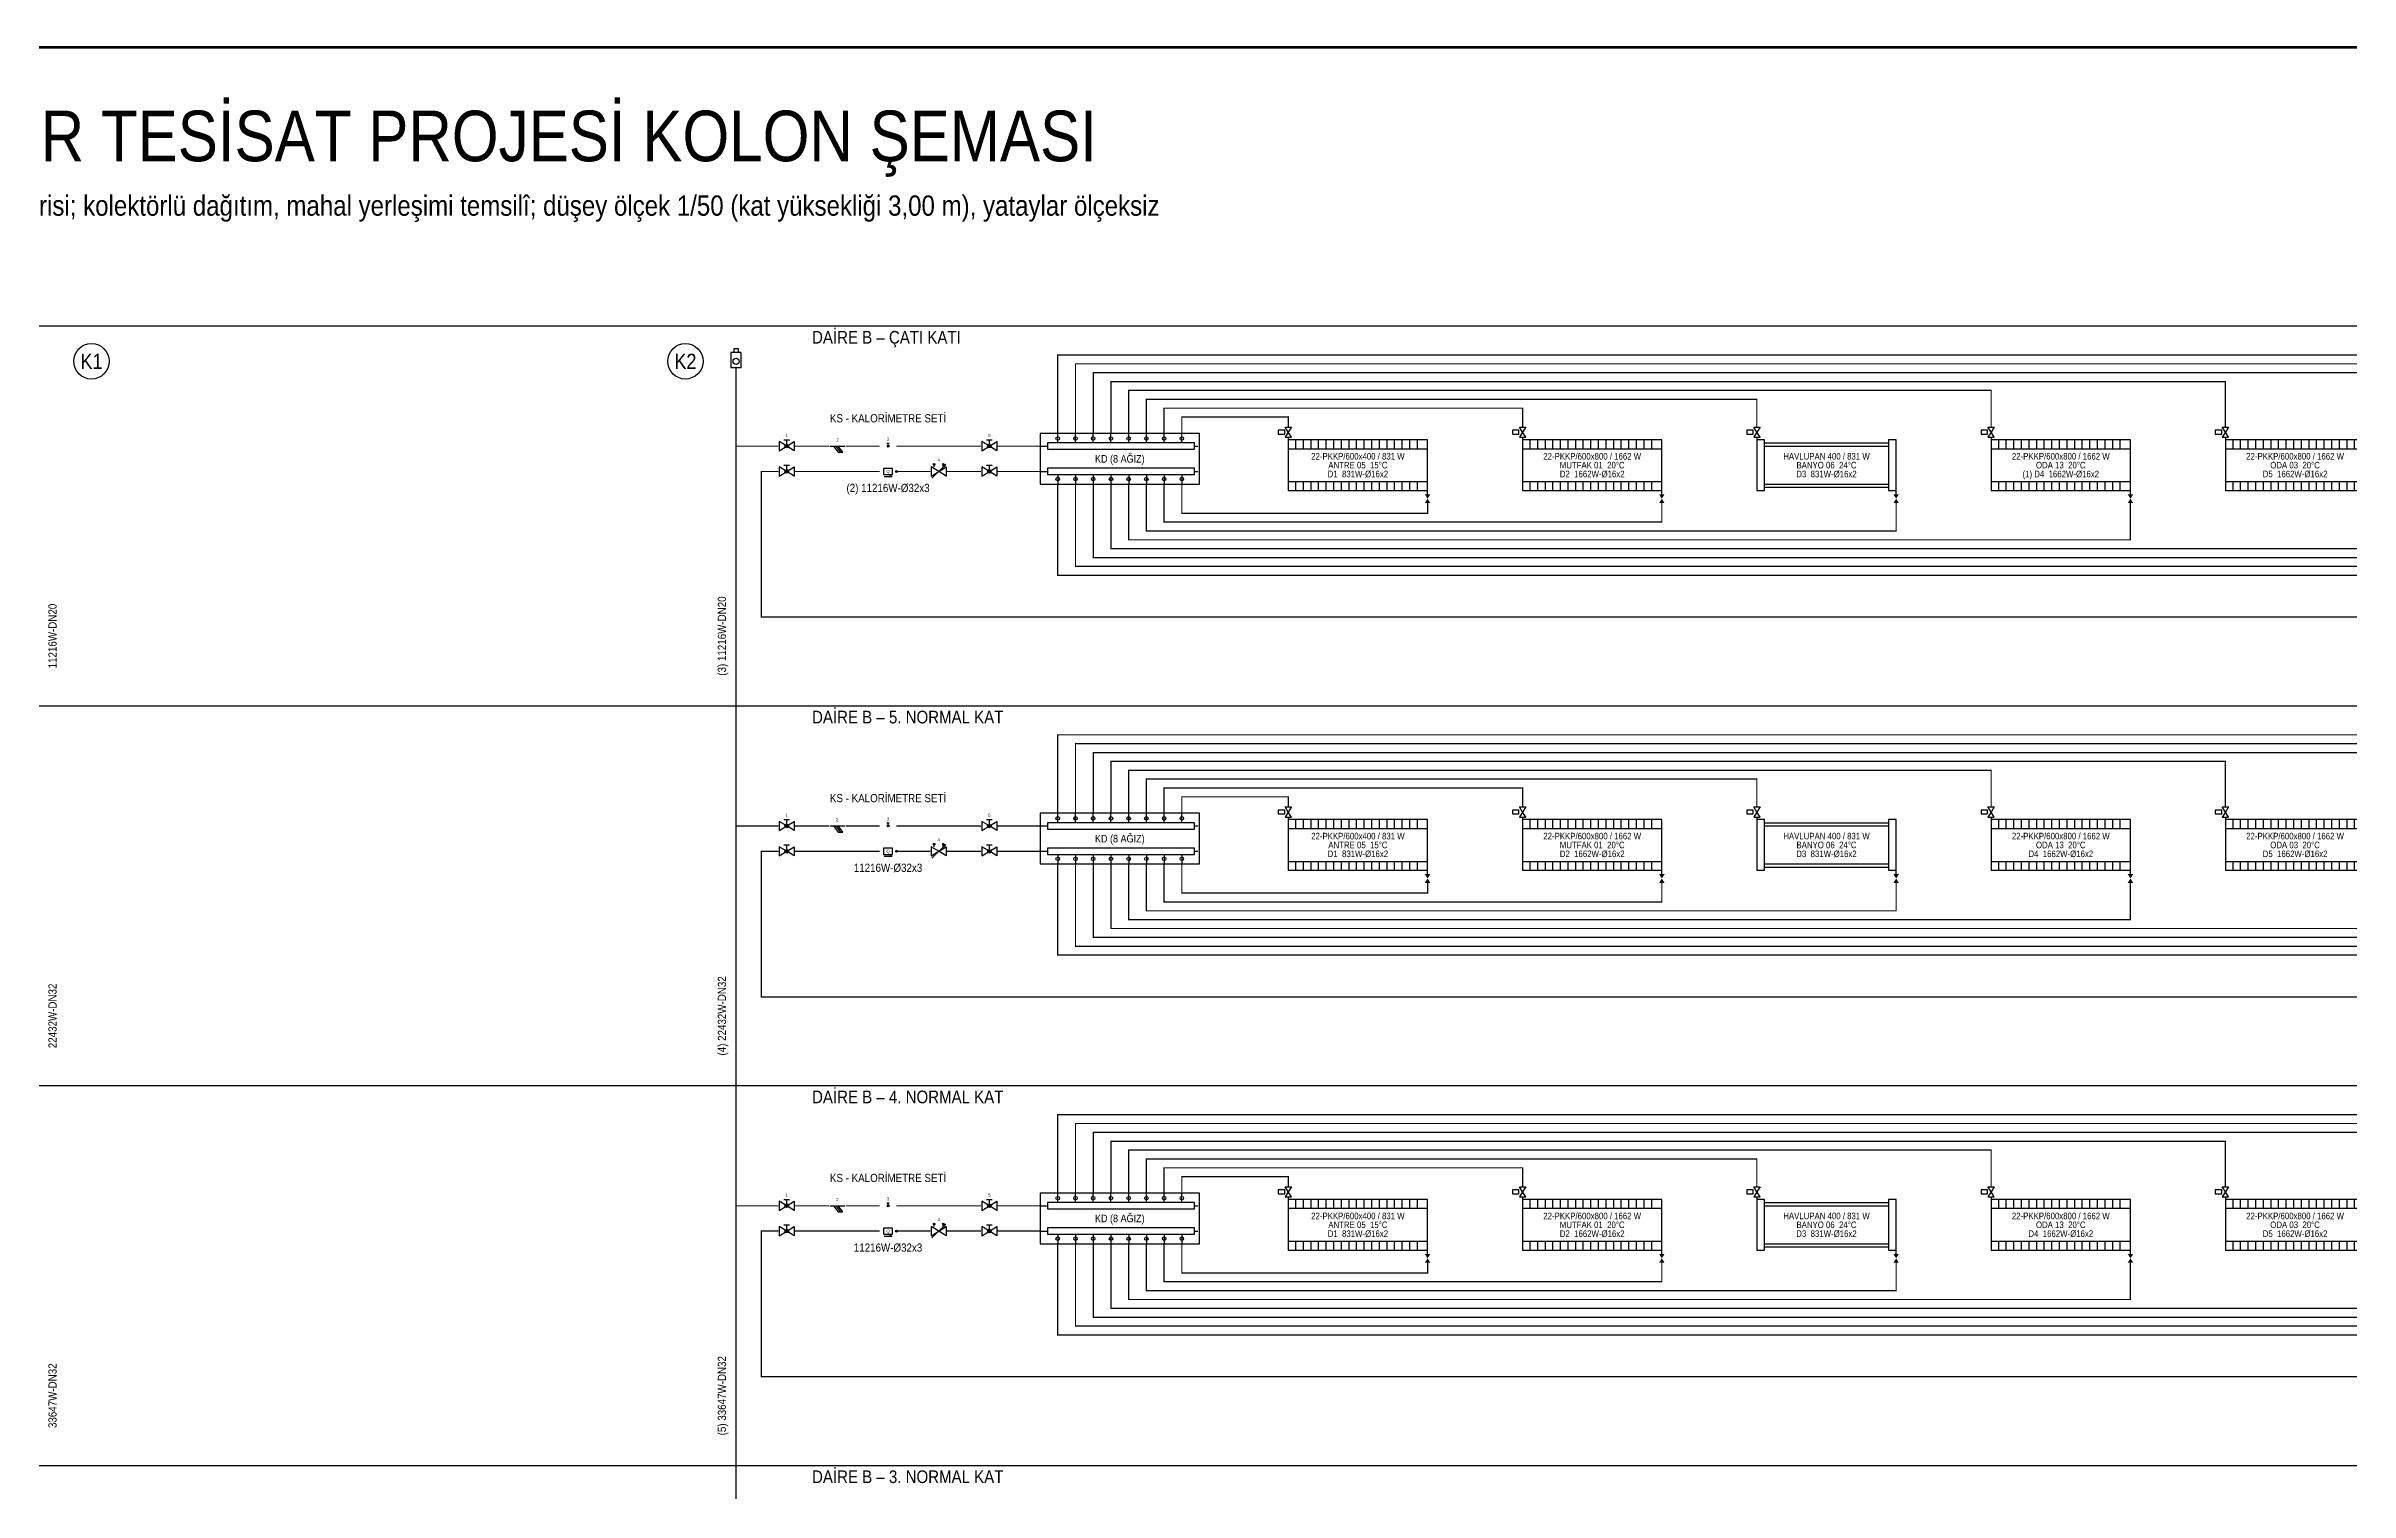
# Model space of a CAD drawing. Header units: centimetres. Extents: x -61 to 10101, y -12981 to 1521.
# Drawn here: x 4005 to 5824, y -1512 to -370 of the extents above; entities that cross this region are included whole.
import ezdxf
from ezdxf.enums import TextEntityAlignment as Align

# ---------------------------------------------------------------- set-up
doc = ezdxf.new("R2010")
doc.units = ezdxf.units.CM
doc.linetypes.add('DASHED', pattern=[1.524, 1.27, -0.254])
for name, color, linetype in [('ROTAS-BASLIK', 7, 'Continuous'), ('ROTAS-CIHAZ', 135, 'Continuous'), ('ROTAS-DENEME', 1, 'Continuous'), ('ROTAS-ISITMA-CAP', 41, 'Continuous'), ('ROTAS-ISITMA-DONUS', 30, 'DASHED'), ('ROTAS-ISITMA-GIDIS', 10, 'Continuous'), ('ROTAS-ISITMA-KOLEKTOR', 6, 'Continuous'), ('ROTAS-ISITMA-SEMBOL', 1, 'Continuous'), ('ROTAS-KAT-BANDI', 8, 'Continuous'), ('ROTAS-MASKE', 7, 'Continuous'), ('ROTAS-PAFTA', 7, 'Continuous'), ('ROTAS-RADYATOR', 2, 'Continuous'), ('ROTAS-VANA', 1, 'Continuous'), ('ROTAS-YAZI', 7, 'Continuous')]:
    doc.layers.add(name, color=color, linetype=linetype)
doc.styles.add('ROTAS', font='arial.ttf')

# ---------------------------------------------------------------- blocks, each defined once
blk = doc.blocks.new('ROTAS-KOLEKTOR-SEMA-8')
for p, q in [((14, 32.5), (14, 40)), ((28, 32.5), (28, 40)), ((42, 32.5), (42, 40)), ((56, 32.5), (56, 40)), ((70, 32.5), (70, 40)), ((84, 32.5), (84, 40)), ((98, 32.5), (98, 40)), ((112, 32.5), (112, 40)), ((0, 30), (6, 30)), ((122, 30), (124.5, 30)), ((0, 10), (6, 10)), ((14, 7.5), (14, 0)), ((28, 7.5), (28, 0)), ((42, 7.5), (42, 0)), ((56, 7.5), (56, 0)), ((70, 7.5), (70, 0)), ((84, 7.5), (84, 0)), ((98, 7.5), (98, 0)), ((112, 7.5), (112, 0)), ((122, 10), (124.5, 10))]:
    blk.add_line(p, q)
for points in [[(0, 0), (126, 0), (126, 40), (0, 40)], [(6, 27.5), (122, 27.5), (122, 32.5), (6, 32.5)], [(6, 7.5), (122, 7.5), (122, 12.5), (6, 12.5)]]:
    blk.add_lwpolyline(points, close=True)
for centre in [(14, 36), (28, 36), (42, 36), (56, 36), (70, 36), (84, 36), (98, 36), (112, 36), (14, 4), (28, 4), (42, 4), (56, 4), (70, 4), (84, 4), (98, 4), (112, 4)]:
    blk.add_circle(centre, 1.4)
blk = doc.blocks.new('ROTAS-R-KURESEL-VANA')
blk.add_hatch(color=7).paths.add_polyline_path([(2.4, 0), (2.3, 0.6), (2.1, 1.2), (1.7, 1.7), (1.2, 2.1), (0.6, 2.3), (0, 2.4), (-0.6, 2.3), (-1.2, 2.1), (-1.7, 1.7), (-2.1, 1.2), (-2.3, 0.6), (-2.4, 0), (-2.3, -0.6), (-2.1, -1.2), (-1.7, -1.7), (-1.2, -2.1), (-0.6, -2.3), (0, -2.4), (0.6, -2.3), (1.2, -2.1), (1.7, -1.7), (2.1, -1.2), (2.3, -0.6)])
for p, q in [((-3.6, 8.4), (3.6, 8.4)), ((0, 2.4), (0, 8.4))]:
    blk.add_line(p, q)
for points in [[(-10, 6), (-10, -6), (0, 0)], [(10, 6), (10, -6), (0, 0)]]:
    blk.add_lwpolyline(points, close=True)
blk.add_circle((0, 0), 2.4)
at = {"style": 'ROTAS'}
blk.add_attdef('NO', text='', height=6, dxfattribs=at).set_placement((0, 11), align=Align.BOTTOM_CENTER)
blk = doc.blocks.new('ROTAS-R-PISLIK-TUTUCU')
for p, q in [((-10, 0), (10, 0)), ((-2, 0), (4, -8))]:
    blk.add_line(p, q)
blk.add_lwpolyline([(-5, 0), (1, -8), (7, -8), (1, 0)])
at = {"style": 'ROTAS'}
blk.add_attdef('NO', text='', height=6, dxfattribs=at).set_placement((0, 5), align=Align.BOTTOM_CENTER)
blk = doc.blocks.new('ROTAS-KALORIMETRE-SENSOR')
blk.add_hatch(color=7).paths.add_polyline_path([(1.2, 0), (1.2, 0.3), (1, 0.6), (0.8, 0.8), (0.6, 1), (0.3, 1.2), (0, 1.2), (-0.3, 1.2), (-0.6, 1), (-0.8, 0.8), (-1, 0.6), (-1.2, 0.3), (-1.2, 0), (-1.2, -0.3), (-1, -0.6), (-0.8, -0.8), (-0.6, -1), (-0.3, -1.2), (0, -1.2), (0.3, -1.2), (0.6, -1), (0.8, -0.8), (1, -0.6), (1.2, -0.3)])
for p, q in [((-1.6, 4), (1.6, 4)), ((0, 1.2), (0, 4))]:
    blk.add_line(p, q)
blk.add_circle((0, 0), 1.2)
at = {"style": 'ROTAS'}
blk.add_attdef('NO', text='', height=6, dxfattribs=at).set_placement((0, 6), align=Align.BOTTOM_CENTER)
blk = doc.blocks.new('ROTAS-R-KALORIMETRE-SAG')
blk.add_hatch(color=7).paths.add_polyline_path([(12.2, 0), (12.2, 0.3), (12, 0.6), (11.8, 0.8), (11.6, 1), (11.3, 1.2), (11, 1.2), (10.7, 1.2), (10.4, 1), (10.2, 0.8), (10, 0.6), (9.8, 0.3), (9.8, 0), (9.8, -0.3), (10, -0.6), (10.2, -0.8), (10.4, -1), (10.7, -1.2), (11, -1.2), (11.3, -1.2), (11.6, -1), (11.8, -0.8), (12, -0.6), (12.2, -0.3)])
blk.add_line((-5, -6.5), (5, -6.5))
blk.add_lwpolyline([(-6, -4), (6, -4), (6, 4), (-6, 4)], close=True)
blk.add_lwpolyline([(2, -5.5), (5, -6.5), (2, -7.5)])
blk.add_circle((11, 0), 1.2)
at = {"style": 'ROTAS'}
blk.add_text('Q', height=4, dxfattribs=at).set_placement((0, 0), align=Align.MIDDLE_CENTER)
blk.add_attdef('NO', text='', height=6, dxfattribs=at).set_placement((0, 7), align=Align.BOTTOM_CENTER)
blk = doc.blocks.new('ROTAS-BALANS-VANASI')
for p, q in [((-9, -9), (9, 9)), ((-6, 6), (-6, 8.4)), ((6, 6), (6, 8.4))]:
    blk.add_line(p, q)
for points in [[(-10, 6), (-10, -6), (0, 0)], [(10, 6), (10, -6), (0, 0)]]:
    blk.add_lwpolyline(points, close=True)
blk.add_lwpolyline([(5.6, 7.3), (9, 9), (7.3, 5.6)])
for centre in [(-6, 9.4), (6, 9.4)]:
    blk.add_circle(centre, 1)
at = {"style": 'ROTAS'}
blk.add_attdef('NO', text='', height=6, dxfattribs=at).set_placement((0, 12), align=Align.BOTTOM_CENTER)
blk = doc.blocks.new('ROTAS-RADYATOR-SEMA')
for points in [[(107.8, -3), (112.2, -3), (110, -6.5)], [(107.8, -10), (112.2, -10), (110, -6.5)]]:
    blk.add_hatch(color=7).paths.add_polyline_path(points)
for p, q in [((0, 42), (0, 40)), ((6, 33), (6, 40)), ((12, 33), (12, 40)), ((18, 33), (18, 40)), ((24, 33), (24, 40)), ((30, 33), (30, 40)), ((36, 33), (36, 40)), ((42, 33), (42, 40)), ((48, 33), (48, 40)), ((54, 33), (54, 40)), ((60, 33), (60, 40)), ((66, 33), (66, 40)), ((72, 33), (72, 40)), ((78, 33), (78, 40)), ((84, 33), (84, 40)), ((90, 33), (90, 40)), ((96, 33), (96, 40)), ((102, 33), (102, 40)), ((0, 33), (110, 33)), ((0, 7), (110, 7)), ((6, 0), (6, 7)), ((12, 0), (12, 7)), ((18, 0), (18, 7)), ((24, 0), (24, 7)), ((30, 0), (30, 7)), ((36, 0), (36, 7)), ((42, 0), (42, 7)), ((48, 0), (48, 7)), ((54, 0), (54, 7)), ((60, 0), (60, 7)), ((66, 0), (66, 7)), ((72, 0), (72, 7)), ((78, 0), (78, 7)), ((84, 0), (84, 7)), ((90, 0), (90, 7)), ((96, 0), (96, 7)), ((102, 0), (102, 7)), ((110, -3), (110, 0))]:
    blk.add_line(p, q)
for points in [[(-8, 44.5), (-2.8, 44.5), (-2.8, 47.5), (-8, 47.5)], [(-2.5, 50), (2.5, 50), (0, 46)], [(-2.5, 42), (2.5, 42), (0, 46)], [(0, 0), (110, 0), (110, 40), (0, 40)]]:
    blk.add_lwpolyline(points, close=True)
blk = doc.blocks.new('ROTAS-HAVLUPAN-SEMA')
for points in [[(107.8, -3), (112.2, -3), (110, -6.5)], [(107.8, -10), (112.2, -10), (110, -6.5)]]:
    blk.add_hatch(color=7).paths.add_polyline_path(points)
for p, q in [((0, 42), (0, 40)), ((6, 37.5), (104, 37.5)), ((6, 35), (104, 35)), ((6, 5), (104, 5)), ((6, 2.5), (104, 2.5)), ((110, -3), (110, 0))]:
    blk.add_line(p, q)
for points in [[(-8, 44.5), (-2.8, 44.5), (-2.8, 47.5), (-8, 47.5)], [(-2.5, 50), (2.5, 50), (0, 46)], [(-2.5, 42), (2.5, 42), (0, 46)], [(0, 0), (6, 0), (6, 40), (0, 40)], [(104, 0), (110, 0), (110, 40), (104, 40)]]:
    blk.add_lwpolyline(points, close=True)
blk = doc.blocks.new('ROTAS-R-OHAC')
blk.add_line((0, 0), (0, 5))
blk.add_lwpolyline([(-1.6, 17), (-1.6, 20), (1.6, 20), (1.6, 17)])
blk.add_lwpolyline([(-4, 5), (4, 5), (4, 17), (-4, 17)], close=True)
blk.add_circle((0, 10), 2.4)

msp = doc.modelspace()

# ---------------------------------------------------------------- linework, layer by layer
at = {"layer": 'ROTAS-CIHAZ'}
for centre in [(4041, -619), (4510, -619)]:
    msp.add_circle(centre, 14, dxfattribs=at)
at = {"layer": 'ROTAS-ISITMA-DONUS', "ltscale": 12, "const_width": 1}
for points in [[(4790, -706), (4570, -706), (4570, -821), (6451, -821)], [(6391, -731), (6391, -788), (4804, -788), (4804, -716)], [(6206, -731), (6206, -781), (4818, -781), (4818, -716)], [(6021, -731), (6021, -774), (4832, -774), (4832, -716)], [(5836, -731), (5836, -767), (4846, -767), (4846, -716)], [(5651, -731), (5651, -760), (4860, -760), (4860, -716)], [(5466, -731), (5466, -753), (4874, -753), (4874, -716)], [(5281, -731), (5281, -746), (4888, -746), (4888, -716)], [(5096, -731), (5096, -739), (4902, -739), (4902, -716)], [(4790, -1006), (4570, -1006), (4570, -1121), (6451, -1121)], [(6391, -1031), (6391, -1088), (4804, -1088), (4804, -1016)], [(6206, -1031), (6206, -1081), (4818, -1081), (4818, -1016)], [(6021, -1031), (6021, -1074), (4832, -1074), (4832, -1016)], [(5836, -1031), (5836, -1067), (4846, -1067), (4846, -1016)], [(5651, -1031), (5651, -1060), (4860, -1060), (4860, -1016)], [(5466, -1031), (5466, -1053), (4874, -1053), (4874, -1016)], [(5281, -1031), (5281, -1046), (4888, -1046), (4888, -1016)], [(5096, -1031), (5096, -1039), (4902, -1039), (4902, -1016)], [(4790, -1306), (4570, -1306), (4570, -1421), (6451, -1421)], [(6391, -1331), (6391, -1388), (4804, -1388), (4804, -1316)], [(6206, -1331), (6206, -1381), (4818, -1381), (4818, -1316)], [(6021, -1331), (6021, -1374), (4832, -1374), (4832, -1316)], [(5836, -1331), (5836, -1367), (4846, -1367), (4846, -1316)], [(5651, -1331), (5651, -1360), (4860, -1360), (4860, -1316)], [(5466, -1331), (5466, -1353), (4874, -1353), (4874, -1316)], [(5281, -1331), (5281, -1346), (4888, -1346), (4888, -1316)], [(5096, -1331), (5096, -1339), (4902, -1339), (4902, -1316)]]:
    msp.add_lwpolyline(points, dxfattribs=at)
at = {"layer": 'ROTAS-ISITMA-GIDIS', "const_width": 1}
for points in [[(4804, -676), (4804, -614), (6281, -614), (6281, -671)], [(4550, -2791), (4550, -629)], [(4818, -676), (4818, -621), (6096, -621), (6096, -671)], [(4832, -676), (4832, -628), (5911, -628), (5911, -671)], [(4846, -676), (4846, -635), (5726, -635), (5726, -671)], [(4860, -676), (4860, -642), (5541, -642), (5541, -671)], [(4874, -676), (4874, -649), (5356, -649), (5356, -671)], [(4888, -676), (4888, -656), (5171, -656), (5171, -671)], [(4902, -676), (4902, -663), (4986, -663), (4986, -671)], [(4550, -686), (4790, -686)], [(4804, -976), (4804, -914), (6281, -914), (6281, -971)], [(4818, -976), (4818, -921), (6096, -921), (6096, -971)], [(4832, -976), (4832, -928), (5911, -928), (5911, -971)], [(4846, -976), (4846, -935), (5726, -935), (5726, -971)], [(4860, -976), (4860, -942), (5541, -942), (5541, -971)], [(4874, -976), (4874, -949), (5356, -949), (5356, -971)], [(4888, -976), (4888, -956), (5171, -956), (5171, -971)], [(4902, -976), (4902, -963), (4986, -963), (4986, -971)], [(4550, -986), (4790, -986)], [(4804, -1276), (4804, -1214), (6281, -1214), (6281, -1271)], [(4818, -1276), (4818, -1221), (6096, -1221), (6096, -1271)], [(4832, -1276), (4832, -1228), (5911, -1228), (5911, -1271)], [(4846, -1276), (4846, -1235), (5726, -1235), (5726, -1271)], [(4860, -1276), (4860, -1242), (5541, -1242), (5541, -1271)], [(4874, -1276), (4874, -1249), (5356, -1249), (5356, -1271)], [(4888, -1276), (4888, -1256), (5171, -1256), (5171, -1271)], [(4902, -1276), (4902, -1263), (4986, -1263), (4986, -1271)], [(4550, -1286), (4790, -1286)]]:
    msp.add_lwpolyline(points, dxfattribs=at)
at = {"layer": 'ROTAS-KAT-BANDI'}
for points in [[(2000, -591), (6601, -591)], [(2000, -891), (6601, -891)], [(2000, -1191), (6601, -1191)], [(2000, -1491), (6601, -1491)]]:
    msp.add_lwpolyline(points, dxfattribs=at)

# ---------------------------------------------------------------- block references
at = {"layer": 'ROTAS-ISITMA-KOLEKTOR'}
for p in [(4790, -716), (4790, -1016), (4790, -1316)]:
    msp.add_blockref('ROTAS-KOLEKTOR-SEMA-8', p, dxfattribs=at)
at = {"layer": 'ROTAS-RADYATOR'}
for name, p in [('ROTAS-RADYATOR-SEMA', (4986, -721)), ('ROTAS-RADYATOR-SEMA', (5171, -721)), ('ROTAS-HAVLUPAN-SEMA', (5356, -721)), ('ROTAS-RADYATOR-SEMA', (5541, -721)), ('ROTAS-RADYATOR-SEMA', (5726, -721)), ('ROTAS-RADYATOR-SEMA', (4986, -1021)), ('ROTAS-RADYATOR-SEMA', (5171, -1021)), ('ROTAS-HAVLUPAN-SEMA', (5356, -1021)), ('ROTAS-RADYATOR-SEMA', (5541, -1021)), ('ROTAS-RADYATOR-SEMA', (5726, -1021)), ('ROTAS-RADYATOR-SEMA', (4986, -1321)), ('ROTAS-RADYATOR-SEMA', (5171, -1321)), ('ROTAS-HAVLUPAN-SEMA', (5356, -1321)), ('ROTAS-RADYATOR-SEMA', (5541, -1321)), ('ROTAS-RADYATOR-SEMA', (5726, -1321))]:
    msp.add_blockref(name, p, dxfattribs=at)
at = {"layer": 'ROTAS-VANA'}
msp.add_blockref('ROTAS-R-OHAC', (4550, -629), dxfattribs=at)

# ---------------------------------------------------------------- texts
at = {"layer": 'ROTAS-CIHAZ', "style": 'ROTAS', "width": 0.85}
for s, p in [('K1', (4041, -619)), ('K2', (4510, -619))]:
    msp.add_text(s, height=12, dxfattribs=at).set_placement(p, align=Align.MIDDLE_CENTER)
at = {"layer": 'ROTAS-ISITMA-CAP', "style": 'ROTAS', "width": 0.85}
for s, p in [('D1  831W-Ø16x2', (5041, -708)), ('D2  1662W-Ø16x2', (5226, -708)), ('D3  831W-Ø16x2', (5411, -708)), ('(1) D4  1662W-Ø16x2', (5596, -708)), ('D5  1662W-Ø16x2', (5781, -708)), ('D1  831W-Ø16x2', (5041, -1008)), ('D2  1662W-Ø16x2', (5226, -1008)), ('D3  831W-Ø16x2', (5411, -1008)), ('D4  1662W-Ø16x2', (5596, -1008)), ('D5  1662W-Ø16x2', (5781, -1008)), ('D1  831W-Ø16x2', (5041, -1308)), ('D2  1662W-Ø16x2', (5226, -1308)), ('D3  831W-Ø16x2', (5411, -1308)), ('D4  1662W-Ø16x2', (5596, -1308)), ('D5  1662W-Ø16x2', (5781, -1308))]:
    msp.add_text(s, height=5.2, dxfattribs=at).set_placement(p, align=Align.MIDDLE_CENTER)
at = {"layer": 'ROTAS-RADYATOR', "style": 'ROTAS', "width": 0.85}
for s, p in [('22-PKKP/600x400 / 831 W', (5041, -694)), ('22-PKKP/600x800 / 1662 W', (5226, -694)), ('HAVLUPAN 400 / 831 W', (5411, -694)), ('22-PKKP/600x800 / 1662 W', (5596, -694)), ('22-PKKP/600x800 / 1662 W', (5781, -694)), ('ANTRE 05  15°C', (5041, -701)), ('MUTFAK 01  20°C', (5226, -701)), ('BANYO 06  24°C', (5411, -701)), ('ODA 13  20°C', (5596, -701)), ('ODA 03  20°C', (5781, -701)), ('22-PKKP/600x400 / 831 W', (5041, -994)), ('ANTRE 05  15°C', (5041, -1001)), ('22-PKKP/600x800 / 1662 W', (5226, -994)), ('MUTFAK 01  20°C', (5226, -1001)), ('HAVLUPAN 400 / 831 W', (5411, -994)), ('BANYO 06  24°C', (5411, -1001)), ('22-PKKP/600x800 / 1662 W', (5596, -994)), ('ODA 13  20°C', (5596, -1001)), ('22-PKKP/600x800 / 1662 W', (5781, -994)), ('ODA 03  20°C', (5781, -1001)), ('22-PKKP/600x400 / 831 W', (5041, -1294)), ('22-PKKP/600x800 / 1662 W', (5226, -1294)), ('HAVLUPAN 400 / 831 W', (5411, -1294)), ('22-PKKP/600x800 / 1662 W', (5596, -1294)), ('22-PKKP/600x800 / 1662 W', (5781, -1294)), ('ANTRE 05  15°C', (5041, -1301)), ('MUTFAK 01  20°C', (5226, -1301)), ('BANYO 06  24°C', (5411, -1301)), ('ODA 13  20°C', (5596, -1301)), ('ODA 03  20°C', (5781, -1301))]:
    msp.add_text(s, height=5.2, dxfattribs=at).set_placement(p, align=Align.MIDDLE_CENTER)

# ---------------------------------------------------------------- wipeouts: each hides what was drawn before it
for points in [[(3892.9, -471), (4688.1, -471), (4688.1, -411), (3892.9, -411)], [(3729.5, -508), (4863.5, -508), (4863.5, -484), (3729.5, -484)], [(4631.9, -668.9), (4704.8, -668.9), (4704.8, -659.1), (4631.9, -659.1)], [(4015.1, -857.5), (4015.1, -817.8), (4005.4, -817.8), (4005.4, -857.5)], [(4631.9, -968.9), (4704.8, -968.9), (4704.8, -959.1), (4631.9, -959.1)], [(4015.1, -1157.5), (4015.1, -1117.8), (4005.4, -1117.8), (4005.4, -1157.5)], [(4631.9, -1268.9), (4704.8, -1268.9), (4704.8, -1259.1), (4631.9, -1259.1)], [(4015.1, -1457.5), (4015.1, -1417.8), (4005.4, -1417.8), (4005.4, -1457.5)]]:
    msp.add_wipeout(points).dxf.layer = 'ROTAS-MASKE'

# ---------------------------------------------------------------- next in the draw order: texts
at = {"layer": 'ROTAS-BASLIK', "style": 'ROTAS', "width": 0.85}
msp.add_text('KALORİFER TESİSAT PROJESİ KOLON ŞEMASI', height=40, dxfattribs=at).set_placement((4300.5, -441), align=Align.MIDDLE_CENTER)
at = {"layer": 'ROTAS-CIHAZ', "style": 'ROTAS', "width": 0.85}
for p in [(4670, -664), (4670, -964), (4670, -1264)]:
    msp.add_text('KS - KALORİMETRE SETİ', height=6.5, dxfattribs=at).set_placement(p, align=Align.MIDDLE_CENTER)
at = {"layer": 'ROTAS-DENEME', "style": 'ROTAS', "width": 0.85}
msp.add_text('DENEME – Güngören B1 Blok verisi; kolektörlü dağıtım, mahal yerleşimi temsilî; düşey ölçek 1/50 (kat yüksekliği 3,00 m), yataylar ölçeksiz', height=16, dxfattribs=at).set_placement((4300.5, -496), align=Align.MIDDLE_CENTER)
at = {"layer": 'ROTAS-ISITMA-CAP', "style": 'ROTAS', "width": 0.85}
for s, p in [('11216W-DN20', (4007, -836)), ('22432W-DN32', (4007, -1136)), ('33647W-DN32', (4007, -1436))]:
    msp.add_text(s, height=6.5, rotation=90, dxfattribs=at).set_placement(p, align=Align.TOP_CENTER)

# ---------------------------------------------------------------- next in the draw order: wipeouts: each hides what was drawn before it
for points in [[(4607.5, -610.5), (4709.4, -610.5), (4709.4, -595.5), (4607.5, -595.5)], [(4583.5, -690), (4596.5, -690), (4596.5, -682), (4583.5, -682)], [(4623.5, -690), (4636.5, -690), (4636.5, -682), (4623.5, -682)], [(4663.5, -690), (4676.5, -690), (4676.5, -682), (4663.5, -682)], [(4743.5, -690), (4756.5, -690), (4756.5, -682), (4743.5, -682)], [(4583.5, -710), (4596.5, -710), (4596.5, -702), (4583.5, -702)], [(4663.5, -710), (4676.5, -710), (4676.5, -702), (4663.5, -702)], [(4703.5, -710), (4716.5, -710), (4716.5, -702), (4703.5, -702)], [(4743.5, -710), (4756.5, -710), (4756.5, -702), (4743.5, -702)], [(4833.2, -700.5), (4869.8, -700.5), (4869.8, -691.5), (4833.2, -691.5)], [(4545.6, -864.1), (4545.6, -811.1), (4535.9, -811.1), (4535.9, -864.1)], [(4607.5, -910.5), (4729.8, -910.5), (4729.8, -895.5), (4607.5, -895.5)], [(4583.5, -990), (4596.5, -990), (4596.5, -982), (4583.5, -982)], [(4623.5, -990), (4636.5, -990), (4636.5, -982), (4623.5, -982)], [(4663.5, -990), (4676.5, -990), (4676.5, -982), (4663.5, -982)], [(4743.5, -990), (4756.5, -990), (4756.5, -982), (4743.5, -982)], [(4833.2, -1000.5), (4869.8, -1000.5), (4869.8, -991.5), (4833.2, -991.5)], [(4583.5, -1010), (4596.5, -1010), (4596.5, -1002), (4583.5, -1002)], [(4663.5, -1010), (4676.5, -1010), (4676.5, -1002), (4663.5, -1002)], [(4703.5, -1010), (4716.5, -1010), (4716.5, -1002), (4703.5, -1002)], [(4743.5, -1010), (4756.5, -1010), (4756.5, -1002), (4743.5, -1002)], [(4545.6, -1164.1), (4545.6, -1111.1), (4535.9, -1111.1), (4535.9, -1164.1)], [(4607.5, -1210.5), (4729.8, -1210.5), (4729.8, -1195.5), (4607.5, -1195.5)], [(4583.5, -1290), (4596.5, -1290), (4596.5, -1282), (4583.5, -1282)], [(4623.5, -1290), (4636.5, -1290), (4636.5, -1282), (4623.5, -1282)], [(4663.5, -1290), (4676.5, -1290), (4676.5, -1282), (4663.5, -1282)], [(4743.5, -1290), (4756.5, -1290), (4756.5, -1282), (4743.5, -1282)], [(4833.2, -1300.5), (4869.8, -1300.5), (4869.8, -1291.5), (4833.2, -1291.5)], [(4583.5, -1310), (4596.5, -1310), (4596.5, -1302), (4583.5, -1302)], [(4663.5, -1310), (4676.5, -1310), (4676.5, -1302), (4663.5, -1302)], [(4703.5, -1310), (4716.5, -1310), (4716.5, -1302), (4703.5, -1302)], [(4743.5, -1310), (4756.5, -1310), (4756.5, -1302), (4743.5, -1302)], [(4545.6, -1464.1), (4545.6, -1411.1), (4535.9, -1411.1), (4535.9, -1464.1)], [(4607.5, -1510.5), (4729.8, -1510.5), (4729.8, -1495.5), (4607.5, -1495.5)]]:
    msp.add_wipeout(points).dxf.layer = 'ROTAS-MASKE'

# ---------------------------------------------------------------- next in the draw order: block references
at = {"layer": 'ROTAS-ISITMA-SEMBOL'}
ref = msp.add_blockref('ROTAS-R-KURESEL-VANA', (4590, -686), dxfattribs=dict(at, xscale=0.6, yscale=0.6))
ref.add_attrib('NO', '1', dxfattribs={"layer": '0', "height": 2.4, "style": 'ROTAS'}).set_placement((4590, -679.4), align=Align.BOTTOM_CENTER)
ref = msp.add_blockref('ROTAS-R-PISLIK-TUTUCU', (4630, -686), dxfattribs=dict(at, xscale=0.6, yscale=0.6))
ref.add_attrib('NO', '2', dxfattribs={"layer": '0', "height": 2.4, "style": 'ROTAS'}).set_placement((4630, -683), align=Align.BOTTOM_CENTER)
ref = msp.add_blockref('ROTAS-KALORIMETRE-SENSOR', (4670, -686), dxfattribs=dict(at, xscale=0.6, yscale=0.6))
ref.add_attrib('NO', '3', dxfattribs={"layer": '0', "height": 2.4, "style": 'ROTAS'}).set_placement((4670, -682.4), align=Align.BOTTOM_CENTER)
ref = msp.add_blockref('ROTAS-R-KURESEL-VANA', (4750, -686), dxfattribs=dict(at, xscale=0.6, yscale=0.6))
ref.add_attrib('NO', '5', dxfattribs={"layer": '0', "height": 2.4, "style": 'ROTAS'}).set_placement((4750, -679.4), align=Align.BOTTOM_CENTER)
at = {"layer": 'ROTAS-ISITMA-SEMBOL', "xscale": 0.6, "yscale": 0.6}
for name, p in [('ROTAS-R-KURESEL-VANA', (4590, -706)), ('ROTAS-R-KALORIMETRE-SAG', (4670, -706)), ('ROTAS-R-KURESEL-VANA', (4750, -706)), ('ROTAS-R-KURESEL-VANA', (4590, -1006)), ('ROTAS-R-KALORIMETRE-SAG', (4670, -1006)), ('ROTAS-R-KURESEL-VANA', (4750, -1006)), ('ROTAS-R-KURESEL-VANA', (4590, -1306)), ('ROTAS-R-KALORIMETRE-SAG', (4670, -1306)), ('ROTAS-R-KURESEL-VANA', (4750, -1306))]:
    msp.add_blockref(name, p, dxfattribs=at)
at = {"layer": 'ROTAS-ISITMA-SEMBOL'}
ref = msp.add_blockref('ROTAS-BALANS-VANASI', (4710, -706), dxfattribs=dict(at, xscale=0.6, yscale=0.6))
ref.add_attrib('NO', '4', dxfattribs={"layer": '0', "height": 2.4, "style": 'ROTAS'}).set_placement((4710, -698.8), align=Align.BOTTOM_CENTER)
ref = msp.add_blockref('ROTAS-R-KURESEL-VANA', (4590, -986), dxfattribs=dict(at, xscale=0.6, yscale=0.6))
ref.add_attrib('NO', '1', dxfattribs={"layer": '0', "height": 2.4, "style": 'ROTAS'}).set_placement((4590, -979.4), align=Align.BOTTOM_CENTER)
ref = msp.add_blockref('ROTAS-R-PISLIK-TUTUCU', (4630, -986), dxfattribs=dict(at, xscale=0.6, yscale=0.6))
ref.add_attrib('NO', '2', dxfattribs={"layer": '0', "height": 2.4, "style": 'ROTAS'}).set_placement((4630, -983), align=Align.BOTTOM_CENTER)
ref = msp.add_blockref('ROTAS-KALORIMETRE-SENSOR', (4670, -986), dxfattribs=dict(at, xscale=0.6, yscale=0.6))
ref.add_attrib('NO', '3', dxfattribs={"layer": '0', "height": 2.4, "style": 'ROTAS'}).set_placement((4670, -982.4), align=Align.BOTTOM_CENTER)
ref = msp.add_blockref('ROTAS-R-KURESEL-VANA', (4750, -986), dxfattribs=dict(at, xscale=0.6, yscale=0.6))
ref.add_attrib('NO', '5', dxfattribs={"layer": '0', "height": 2.4, "style": 'ROTAS'}).set_placement((4750, -979.4), align=Align.BOTTOM_CENTER)
ref = msp.add_blockref('ROTAS-BALANS-VANASI', (4710, -1006), dxfattribs=dict(at, xscale=0.6, yscale=0.6))
ref.add_attrib('NO', '4', dxfattribs={"layer": '0', "height": 2.4, "style": 'ROTAS'}).set_placement((4710, -998.8), align=Align.BOTTOM_CENTER)
ref = msp.add_blockref('ROTAS-R-KURESEL-VANA', (4590, -1286), dxfattribs=dict(at, xscale=0.6, yscale=0.6))
ref.add_attrib('NO', '1', dxfattribs={"layer": '0', "height": 2.4, "style": 'ROTAS'}).set_placement((4590, -1279.4), align=Align.BOTTOM_CENTER)
ref = msp.add_blockref('ROTAS-R-PISLIK-TUTUCU', (4630, -1286), dxfattribs=dict(at, xscale=0.6, yscale=0.6))
ref.add_attrib('NO', '2', dxfattribs={"layer": '0', "height": 2.4, "style": 'ROTAS'}).set_placement((4630, -1283), align=Align.BOTTOM_CENTER)
ref = msp.add_blockref('ROTAS-KALORIMETRE-SENSOR', (4670, -1286), dxfattribs=dict(at, xscale=0.6, yscale=0.6))
ref.add_attrib('NO', '3', dxfattribs={"layer": '0', "height": 2.4, "style": 'ROTAS'}).set_placement((4670, -1282.4), align=Align.BOTTOM_CENTER)
ref = msp.add_blockref('ROTAS-R-KURESEL-VANA', (4750, -1286), dxfattribs=dict(at, xscale=0.6, yscale=0.6))
ref.add_attrib('NO', '5', dxfattribs={"layer": '0', "height": 2.4, "style": 'ROTAS'}).set_placement((4750, -1279.4), align=Align.BOTTOM_CENTER)
ref = msp.add_blockref('ROTAS-BALANS-VANASI', (4710, -1306), dxfattribs=dict(at, xscale=0.6, yscale=0.6))
ref.add_attrib('NO', '4', dxfattribs={"layer": '0', "height": 2.4, "style": 'ROTAS'}).set_placement((4710, -1298.8), align=Align.BOTTOM_CENTER)

# ---------------------------------------------------------------- next in the draw order: texts
at = {"layer": 'ROTAS-ISITMA-CAP', "style": 'ROTAS', "width": 0.85}
for s, p in [('(3) 11216W-DN20', (4544, -836)), ('(4) 22432W-DN32', (4544, -1136)), ('(5) 33647W-DN32', (4544, -1436))]:
    msp.add_text(s, height=6.5, rotation=90, dxfattribs=at).set_placement(p, align=Align.BOTTOM_CENTER)
at = {"layer": 'ROTAS-ISITMA-KOLEKTOR', "style": 'ROTAS', "width": 0.85}
for p in [(4853, -696), (4853, -996), (4853, -1296)]:
    msp.add_text('KD (8 AĞIZ)', height=6, dxfattribs=at).set_placement(p, align=Align.MIDDLE_CENTER)
at = {"layer": 'ROTAS-YAZI', "style": 'ROTAS', "width": 0.85}
for s, p in [('DAİRE B – ÇATI KATI', (4610, -608)), ('DAİRE B – 5. NORMAL KAT', (4610, -908)), ('DAİRE B – 4. NORMAL KAT', (4610, -1208)), ('DAİRE B – 3. NORMAL KAT', (4610, -1508))]:
    msp.add_text(s, height=10, dxfattribs=at).set_placement(p, align=Align.BOTTOM_LEFT)

# ---------------------------------------------------------------- next in the draw order: wipeouts: each hides what was drawn before it
for points in [[(4640.2, -723.9), (4696.5, -723.9), (4696.5, -714.1), (4640.2, -714.1)], [(4646.9, -1023.9), (4689.9, -1023.9), (4689.9, -1014.1), (4646.9, -1014.1)], [(4646.9, -1323.9), (4689.9, -1323.9), (4689.9, -1314.1), (4646.9, -1314.1)]]:
    msp.add_wipeout(points).dxf.layer = 'ROTAS-MASKE'

# ---------------------------------------------------------------- next in the draw order: linework, layer by layer
at = {"layer": 'ROTAS-PAFTA', "const_width": 2}
msp.add_lwpolyline([(1940, -6061.2), (9201, -6061.2), (9201, -371), (1940, -371)], close=True, dxfattribs=at)

# ---------------------------------------------------------------- next in the draw order: texts
at = {"layer": 'ROTAS-ISITMA-CAP', "style": 'ROTAS', "width": 0.85}
for s, p in [('(2) 11216W-Ø32x3', (4670, -719)), ('11216W-Ø32x3', (4670, -1019)), ('11216W-Ø32x3', (4670, -1319))]:
    msp.add_text(s, height=6.5, dxfattribs=at).set_placement(p, align=Align.MIDDLE_CENTER)

doc.saveas('drawing.dxf')
